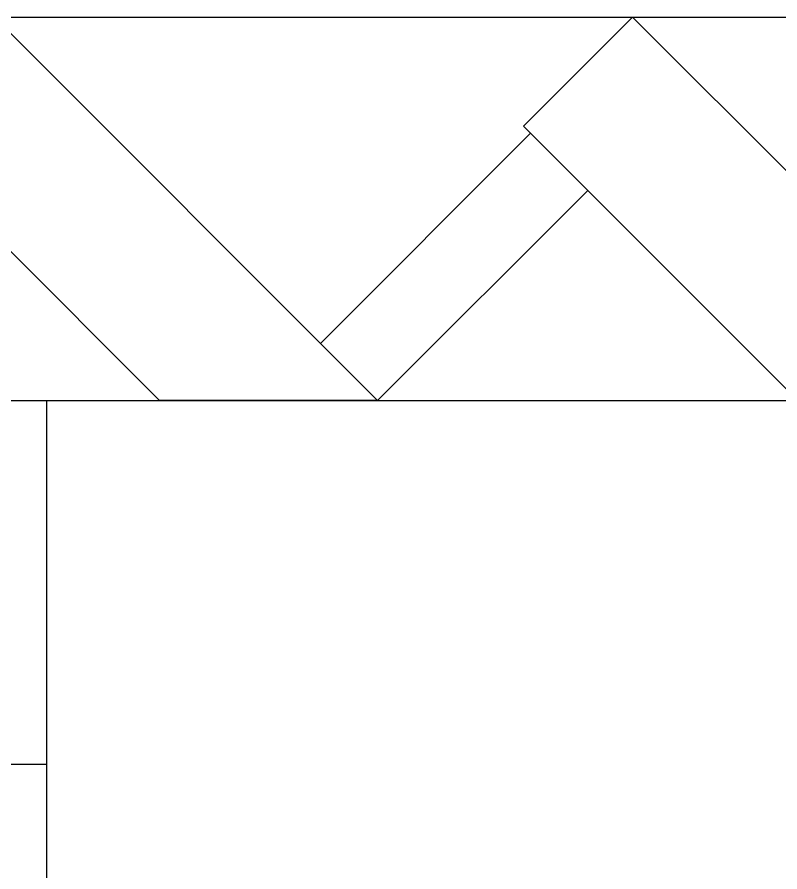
# Model space of a CAD drawing. Header units: inches. Extents: x -137722 to 81594, y -22256 to -1207.
# Drawn here: x -66035.6 to -65988.4, y -5249.7 to -5196.8 of the extents above; entities that cross this region are included whole.
import ezdxf

# ---------------------------------------------------------------- set-up
doc = ezdxf.new("R2010")
doc.units = ezdxf.units.IN
doc.header["$LTSCALE"] = 0.05
doc.header["$MEASUREMENT"] = 0
doc.layers.add('beam', color=7, linetype='Continuous')
doc.layers.add('Vector Graphics', color=7, linetype='Continuous')

msp = doc.modelspace()

# ---------------------------------------------------------------- linework, layer by layer
at = {"layer": 'beam', "color": 253, "ltscale": 15}
msp.add_line((-66198.2831, -5196.8137), (-65967.5331, -5196.8137), dxfattribs=at)
at = {"layer": 'Vector Graphics', "linetype": 'Continuous', "ltscale": 3}
for p, q in [((-66013.2831, -5220.5343), (-66037.0037, -5196.8137)), ((-65997.5037, -5196.8137), (-66004.2537, -5203.5637)), ((-65985.7831, -5208.5343), (-65997.5037, -5196.8137)), ((-66026.7831, -5220.5343), (-66043.7537, -5203.5637)), ((-65987.2831, -5220.5343), (-66004.2537, -5203.5637)), ((-66016.8187, -5216.9988), (-66003.8187, -5203.9988)), ((-66013.2831, -5220.5343), (-66000.2831, -5207.5343)), ((-66163.7831, -5220.5343), (-65987.2831, -5220.5343)), ((-66033.7831, -5220.5343), (-66033.7831, -5263.5343)), ((-66013.2831, -5220.5343), (-66026.7831, -5220.5343)), ((-66132.7831, -5243.0343), (-66033.7831, -5243.0343))]:
    msp.add_line(p, q, dxfattribs=at)

doc.saveas('drawing.dxf')
